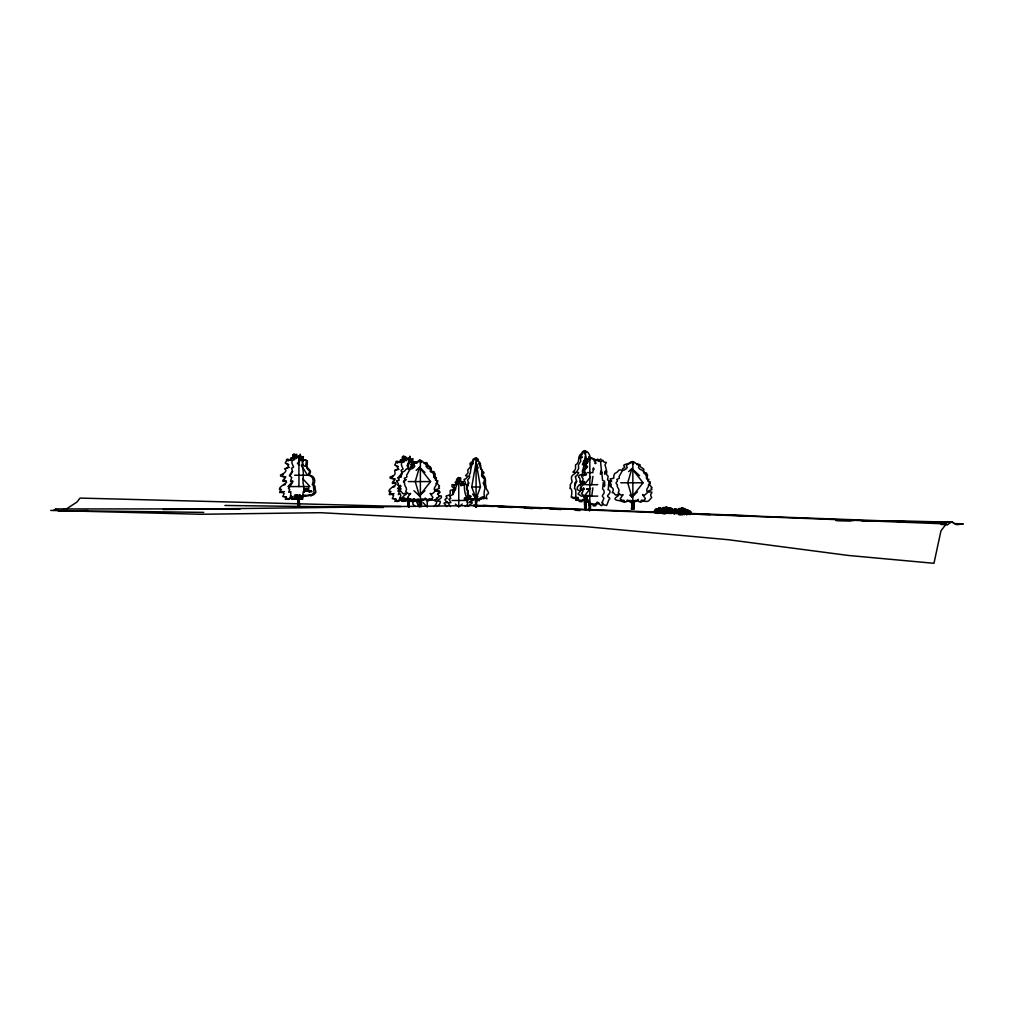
<?xml version="1.0" encoding="UTF-8"?>
<svg xmlns="http://www.w3.org/2000/svg" width="1014" height="1014" viewBox="0 0 1014 1014"><rect width="100%" height="100%" fill="white"/><g stroke="black" fill="none" stroke-linecap="round" stroke-linejoin="round"><path stroke-width="1.5" d="M671.952 508.825L670.786 509.459L670.558 508.711L670.153 509.624L671.762 508.394L673.119 510.334M684.247 511.107C687.099 509.573 688.899 509.89 684.298 510.283C684.399 512.995 683.094 509.941 681.814 510.27C681.839 510.803 684.488 512.07 682.042 514.478M483.665 497.392C484.54 501.068 482.436 496.936 481.029 497.392M659.468 508.268C662.396 509.37 652.902 506.658 656.578 512.995M667.301 510.841C669.177 514.237 661.305 514.922 660.938 511.867C660.798 510.029 663.143 509.459 661.001 509.928C661.027 506.848 661.635 511.626 660.355 509.865C659.696 510.98 658.846 512.691 661.229 513.414M687.34 509.991L688.062 510.549L687.353 510.574M298.889 475.236L298.965 461.193L297.394 463.753M408.338 506.911L408.414 499.281M408.452 469.457L408.477 463.221L406.918 465.768M403.978 460.762L408.122 458.303L409.453 459.608L408.414 462.777L409.149 463.778M670.292 508.572L669.417 509.56L669.544 507.938L667.58 507.862L670.875 507.938L670.393 509.421M673.816 509.776L671.99 509.421L671.838 510.397M677.251 510.473C678.189 509.674 679.925 508.635 681.497 508.293C684.742 507.177 685.261 511.791 686.123 509.586C685.046 507.887 681.585 508.61 680.521 508.673C678.29 507.292 676.199 512.754 681.978 508.369L685.401 510.65M689.254 514.542C691.054 511.31 687.758 508.204 684.501 511.74M662.725 509.484L662.332 508.559L662.446 509.535M678.467 510.473L678.138 509.548L678.607 510.574M298.902 486.568L299.003 474.565M631.976 508.838L632.128 501.41M659.62 508.255C657.858 509.294 658.656 507.773 657.655 509.548M664.74 508.141C663.587 507.304 662.104 509.104 660.875 509.459M668.682 510.055L669.164 509.573M676.249 510.473L676.883 509.472L677.339 510.828M678.81 509.282L679.114 510.612L678.62 509.7M296.088 495.377L297.926 495.605L298.433 506.354L297.939 496.188L296.037 495.2M660.976 509.573L661.8 509.32M661.229 509.434L660.431 508.369M676.439 510.486L676.123 509.218L677.01 510.574M419.53 504.782L419.568 502.462M408.667 506.024L408.731 499.23L411.152 499.94M589.096 495.238C583.215 497.874 592.303 504.719 589.324 510.752M420.151 461.953C420.709 457.922 422.825 463.043 424.638 462.866C428.288 464.197 426.286 464.412 425.981 466.389C428.453 470.192 430.646 467.543 432.091 471.725L434.068 475.122L433.903 477.074L436.426 477.657L435.412 480.408M476.517 506.886C475.173 502.044 477.797 495.263 479.102 500.865C479.736 497.684 482.119 500.219 482.157 497.861M586.041 509.522L585.953 500.688L587.22 499.37M581.77 489.268C579.716 491.498 580.211 485.022 581.618 489.078M404.155 498.001C405.334 501.068 399.529 502.906 402.114 499.142M299.371 506.354L299.105 497.899L300.79 496.885M648.314 479.812L648.212 481.105L650.316 482.043L649.632 484.641L652.053 487.759L651.026 488.152L651.951 489.521L648.352 491.004L648.77 492.107L650.189 491.929C654.474 491.663 649.467 493.983 650.823 495.821L651.685 497.557L650.063 499.319C647.959 503.159 643.763 500.878 641.203 500.447M302.945 495.136L303.782 495.973L308.877 495.035L310.854 495.707L310.347 494.87A1.952 1.686 -90 0 1 312.058 494.895L314.087 492.551L313.402 485.744L312.236 484.515C314.277 480.522 312.705 475.579 308.383 475.287A1.838 1.584 -90 0 1 308.649 473.804C311.856 469.507 305.645 470.281 306.672 466.225C301.031 467.657 301.475 456.68 307.331 460.838L307.267 464.843L305.759 465.844M412.711 467.201L412.166 462.714L414.574 461.978L417.464 462.599L419.707 460.204L420.937 462.485M303.072 460.686L303.351 456.642L301.285 459.101M291.474 495.973L291.386 497.012C291.284 498.913 286.252 500.701 286.924 498.356M400.999 498.001L400.91 499.04C400.796 500.941 395.777 502.729 396.436 500.384M419.454 506.772L419.568 500.827L418.098 499.205M298.674 461.649L299.46 457.58L298.572 456.275L296.278 458.556L296.81 454.259L294.187 457.618L294.605 458.734L298.205 456.275L299.929 457.58M408.186 463.677L409.086 463.221L408.591 458.303L409.871 460.584L409.757 456.186L411.025 462.549L411.925 461.547L411.367 467.086M408.617 499.281L408.756 506.911M298.002 495.39C298.648 497.874 299.852 502.082 299.193 506.354L299.269 495.605L299.916 494.49L299.852 498.964L300.841 499.256L301.107 495.719L301.589 498.711L302.628 499.382L303.186 491.689L304.289 492.284L303.718 489.369L303.756 490.244M302.933 495.859L304.504 495.377M475.642 506.696C476.884 491.08 473.145 503.679 472.22 498.787C469.178 499.306 471.206 495.808 466.82 497.975L466.098 498.685L466.668 499.496M585.002 509.282L584.634 499.382C581.339 499.256 582.758 504.516 580.439 500.168C578.119 500.891 578.614 498.723 577.929 497.266C573.645 501.131 577.727 490.079 574.418 488.216L574.748 487.341A1.686 1.191 -90 0 0 574.684 485.959L574.913 482.765L576.649 481.701L575.28 476.301L576.535 475.946L578.753 472.638L576.51 472.144L578.639 468.569L578.462 464.906L580.769 461.243L580.3 457.111L583.988 451.382L584.913 450.698L586.168 452.257M460.952 481.333C463.297 481.726 460.217 481.713 459.849 481.143C459.469 480.116 461.509 477.493 458.974 477.759C457.327 477.974 455.299 480.471 457.086 482.068C451.686 482.182 459.393 483.082 454.982 484.92L452.003 484.616L451.991 486.568L454.487 489.128L453.169 490.041C448.923 489.775 450.381 490.928 450.254 493.4C450.064 496.759 443.333 494.566 447.085 497.735C447.82 499.56 443.042 497.747 445.843 501.182C451.699 503.451 441.812 501.905 444.525 503.869L446.921 506.594M419.074 506.772C421.609 502.133 416.475 497.266 414.295 500.46L411.684 500.434M407.425 498.216L408.11 499.053M593.38 468.481C594.293 473.525 593.545 461.991 592.886 472.613L587.575 472.613M576.497 497.418L576.218 500.396L577.156 498.863M661.774 509.763C661.28 507.532 663.524 510.41 662.941 508.42M678.062 510.473L676.11 509.611L677.479 509.497L677.998 510.587M591.707 484.705L592.898 476.403M591.707 496.125L592.898 487.823M468.012 495.212L468.265 491.689L467.074 488.533A1.407 0.989 -90 0 0 467.086 487.328C467.517 484.312 469.038 483.526 467.606 479.977C471.916 475.401 467.543 477.391 470.407 472.638C470.344 470.357 473.83 453.093 477.036 460.686M304.884 489.078L305.417 490.13L306.431 488.304L307.749 490.713L304.492 490.827L304.187 489.306M477.594 498.432C477.467 500.396 475.325 502.589 476.529 506.696M459.063 477.936C455.73 477.556 458.784 483.057 456.199 482.068C459.012 484.895 453.727 483.07 453.98 486.568L455.742 489.128L454.804 490.041C451.458 489.749 453.055 491.296 452.751 493.4C452.776 496.594 447.744 494.68 450.508 497.735L450.736 498.673L448.898 499.04L450.9 502.627L448.15 502.995L450.393 506.594M477.835 496.366L476.086 498.711L471.725 486.999L476.086 462.371L478.139 468.164M580.274 485.554L581.06 481.105M582.112 475.173L585.534 455.894L586.84 463.309M298.648 465.185L298.623 463.791M300.778 460.47L302.894 456.642L302.641 460.876M410.29 462.498L410.759 458.67L410.112 459.874M662.243 509.472C661.85 509.142 661.724 508.268 663.98 507.406C665.564 508.217 669.658 506.48 665.159 507.646M668.834 509.788L668.936 509.776M677.491 510.562C677.859 509.979 677.631 509.345 677.821 510.46M464.032 485.25L463.626 484.679L465.667 483.792L464.057 479.318L465.54 479.014L468.126 476.276L465.578 475.705L468.012 472.904L467.796 469.85L470.509 466.82L469.951 463.385L473.006 460.863L472.904 459.456L475.363 458.062L477.087 461.053M636.133 500.422L633.484 500.789L633.725 508.838M631.722 508.838L632.204 503.451L631.367 501.233C628.541 502.919 628.642 497.95 626.766 501.664C622.647 502.957 620.999 500.295 617.336 500.346C609.832 498.685 623.318 494.579 617.311 494.464C614.687 496.974 614.928 491.828 612.164 492.639C615.954 487.126 609.211 488.203 610.466 484.337C607.551 479.647 609.11 487.696 608.02 489.686C611.467 490.282 609.782 493.526 608.311 494.769C605.257 497.228 612.025 497.367 609.034 499.446L606.651 505.454L603.469 504.744L601.961 502.31M685.832 510.486L686.567 511.588M589.071 501.6L589.666 501.867M298.572 456.275L299.827 457.58C299.307 463.575 298.217 460.039 299.231 456.313C300.588 460.939 299.992 456.351 300.245 454.158C301.868 460.825 302.502 460.115 302.514 467.847C304.53 474.425 302.033 480.306 303.465 484.755C303.782 487.202 303.896 491.929 306.925 490.51C305.987 486.492 304.682 491.156 304.479 489.179M435.754 499.281C432.636 502.462 438.682 499.534 436.033 504.072L433.979 506.531M283.831 485.022L285.365 484.502M393.343 487.05L394.877 486.53M299.624 459.063L298.927 460.749L299.637 461.75M409.149 461.091C407.856 466.237 409.808 453.942 406.158 460.762C406.196 455.514 406.399 456.427 404.294 459.912C404.713 464.615 401.95 460.343 401.772 462.105L401.392 465.02L403.09 469.076L401.126 470.319L401.874 473.006L398.933 476.96L399.009 478.177M297.774 495.136L297.52 495.973L296.342 495.2M301.031 458.962L301.234 456.642L300.588 457.846M670.381 508.8L669.671 509.079M674.209 509.51L676.046 511.791L674.348 514.047L672.65 511.791L674.348 509.535L670.951 511.791L671.534 513.578M685.312 510.296L685.743 510.891L685.236 510.131M437.085 497.443L436.4 499.04M470.369 499.433L470.521 498.799L467.631 499.585M467.365 486.999L468.912 482.651M575.014 485.554L576.598 481.105M582.378 464.792L583.95 460.343M311.577 490.852L308.966 491.511L312.008 491.739M476.086 462.371L480.459 486.999L476.086 498.711L472.6 494.033M583.785 497.316L585.534 499.674L586.586 496.847M408.11 467.391L408.122 465.68M673.131 509.877L672.459 509.712L673.119 509.522M453.005 494.667L458.759 480.18L461.066 485.972M667.402 513.414C671.433 511.842 665.818 509.218 668.708 509.598M685.971 510.042L690.166 512.501L685.071 512.501L686.77 510.232L688.468 512.501L686.77 514.757L685.071 512.501M308.763 490.244C308.7 487.709 306.887 487.075 307.648 491.359M675.071 509.282C673.004 510.131 675.21 508.622 675.349 510.574M673.334 510.536L673.676 509.776M664.791 508.648C660.558 509.294 667.339 509.332 665.019 508.648M671.775 508.927L671.458 509.548M295.251 495.149L294.909 496.936L296.189 497.621L295.974 498.964L291.943 499.256L292.602 497.113M627.02 500.257C629.466 501.461 634.625 502.792 631.253 508.838L634.092 508.838L633.737 500.789L637.426 500.624L638.427 499.37M430.392 471.599L430.418 470.407M410.556 461.129L412.419 458.67L412.153 462.904M294.377 496.061L294.833 495.149M469.14 498.039L468.367 499.306L468.519 497.392M291.094 460.001L291.715 457.884L292.793 457.846M400.619 462.029L401.24 459.912L402.305 459.874M410.797 461.129L412.875 458.67L412.584 462.904L416.26 462.599L419.428 460.204L421.165 462.485M307.394 489.23L307.749 490.244L308.788 487.949M425.627 498.254L424.955 499.42L422.331 499.37M467.124 497.164L467.327 498.089L468.037 497.608L467.974 499.319L471.802 498.647L473.196 499.382L472.245 500.84L469.292 501.715L469.102 502.589L471.814 502.171L472.283 502.944L467.86 506.48M660.798 508.166L660.152 508.787L660.646 508.166M437.49 494.464L440.165 492.158L436.502 490.953L435.767 489.382M475.718 459.355L476.605 458.062L478.342 459.456L478.278 460.863L480.433 463.385L480.04 466.82L481.954 469.85L481.802 472.904L483.577 475.87L481.726 476.276L484.603 479.318L483.463 483.792L484.907 484.679L485.098 487.328A1.407 0.989 -90 0 0 485.034 488.482C484.375 489.711 483.995 492.893 484.122 494.883C485.224 498.622 482.296 495.833 482.132 498.089M290.359 475.236L292.704 471.409M399.884 477.264L402.228 473.437M680.584 509.7C677.111 509.662 683.094 510.828 680.432 509.7M632.292 463.69C632.875 459.38 634.929 463.385 636.792 463.842C640.493 465.325 639.035 465.565 638.452 467.593C640.924 471.396 643.117 468.747 644.562 472.93L646.539 476.327L646.374 478.278L648.935 479.483C646.019 482.36 652.179 481.257 648.504 484.654C649.67 487.404 644.879 488.583 647.477 492.639L644.536 495.2L642.584 494.617L645.424 498.673L644.131 500.219L641.71 500.333L640.962 501.664M658.023 508.8L657.566 508.838M588.386 500.092L587.486 500.498M424.22 463.005L424.891 462.561L425.487 464.07M304.213 491.321L305.873 491.334M415.537 463.03L416.539 463.005M685.718 513.997L685.984 513.337M462.004 485.199C467.086 475.148 455.704 489.204 464.184 484.02C464.564 488.203 464.209 490.991 465.844 495.656L467.885 496.467L464.463 497.975L464.361 499.496L468.671 498.825C464.995 504.655 467.986 499.965 467.555 504.592L465.198 506.48M429.404 467.644L429.67 466.782L428.516 466.389C424.929 463.753 433.713 467.91 430.785 469.507L432.002 472.271M413.091 499.256C410.049 503.236 407.983 498.013 404.434 499.015C397.957 497.037 410.822 493.412 404.839 493.26C402.216 495.77 402.457 490.624 399.693 491.435C402.406 488.609 399.339 485.744 397.602 485.022C401.075 484.464 393.191 479.571 398.122 480.674L399.263 480.053L397.678 477.657L401.252 477.074C401.557 475.781 400.784 473.956 402.621 472.08L404.269 471.257C406.551 469.558 405.651 467.746 409.529 469.14L410.556 467.099L412.445 466.389L412.774 465.084L410.746 464.792L412.09 463.043L415.271 461.978L416.855 462.866M664.892 509.332L666.413 507.317L671.002 510.524M669.506 511.436C672.941 508.191 669.95 508.927 672.016 509.75M680.457 510.397L681.978 508.369L684.26 511.398M953.819 523.541L963.3 523.908L956.836 524.682L951.538 521.995L947.431 524.682L946.252 523.908L940.967 530.829L933.957 563.302L848.325 555.444L728.673 539.765L584.406 526.532L320.487 512.704L200.835 514.275L50.7 510.422L203.725 512.387M661.559 509.472L662.015 508.939L660.621 509.142M284.566 480.091L284.3 481.409L286.024 481.004L286.594 482.372C284.123 484.591 278.584 487.265 279.496 489.559C283.603 488.165 276.125 495.149 282.031 491.638L283.21 491.689L283.071 493.019L284.123 493.641L282.741 496.581L286.341 497.075L285.289 499.382L289.142 498.711L291.398 495.707M394.091 482.119L393.825 483.437L395.536 483.032L396.106 484.4C393.647 486.619 388.108 489.293 389.021 491.587C393.128 490.193 385.65 497.177 391.543 493.666L392.735 493.717L392.595 495.035L393.647 495.669L392.266 498.609L395.853 499.103L394.814 501.41L398.667 500.739L400.809 495.669L400.15 493.615L398.35 494.591L399.301 491.397L397.868 491.042L399.605 488.913L399.795 486.771L401.075 486.175M416.133 470.382L419.428 467.327L430.582 481.587L419.428 495.846L413.94 490.751M628.604 471.599L631.899 468.544L643.053 482.791L631.899 497.05L629.707 495.009M459.063 477.759C462.599 477.48 459.798 480.104 460.305 481.143M584.254 484.705L590.579 476.96M590.579 488.38L584.254 496.125L597.728 496.125M587.207 495.428C584.85 496.315 584.317 496.594 582.454 494.439C579.209 493.717 585.75 490.852 581.656 490.358C576.953 486.276 587.6 484.324 584.292 481.447C581.922 484.54 582.911 480.484 583.113 478.659C577.448 471.84 588.564 478.139 586.003 473.094C583.24 471.459 585.243 468.633 587.055 467.416C589.388 467.086 582.771 463.702 587.676 462.625L588.183 458.898L590.009 459.05L591.504 457.935L594.572 459.089L595.915 460.876M637.933 464.716C634.701 464.298 638.554 464.044 640.049 464.716C639.061 468.417 646.133 468.126 643.256 470.711L643.827 472.942M434.613 478.19L434.461 474.298M292.983 481.118L287.976 486.568L309.929 486.568L302.971 478.925M400.505 485.326L397.488 488.596L400.619 488.596M688.95 511.069L690.141 512.577M432.395 472.347C435.171 470.052 433.232 473.031 435.107 473.614L434.524 478M466.554 497.532L465.768 497.899M481.878 473.855L484.109 472.879L481.473 469.71C478.887 469.14 482.892 464.577 479.178 464.716M404.092 481.587L406.272 479.559M424.904 490.751L419.428 495.846L415.246 481.587L419.428 467.327L424.904 472.423M637.375 491.955L631.899 497.05L627.717 482.791L631.899 468.544L639.568 475.667M432.04 499.306L428.073 500.865L426.463 500.46C424.587 496.746 424.689 501.702 421.862 500.029L421.025 502.247L421.304 506.772M644.511 500.51L640.544 502.069L638.934 501.664C637.058 497.95 637.16 502.919 634.333 501.233L633.497 503.451L633.978 508.838M419.365 501.258L416.615 501.803L418.833 506.455M305.658 465.743L306.469 460.838L305.049 459.95L302.742 460.686M421.228 499.395L421.228 504.782M598.323 460.673L600.858 459L601.657 461.433L602.823 460.179L603.888 462.029L606.321 462.473L605.016 464.754L606.816 471.713L606.435 474.463L608.147 476.25L607.513 479.863L610.643 481.625M413.268 499.154C411.126 501.993 412.483 498.66 410.366 498.926L409.098 499.015L407.805 497.012L410.645 493.412L408.693 493.995L405.752 491.435C408.376 487.582 403.547 486.124 404.725 483.45C400.936 479.939 407.273 481.232 404.294 478.278L406.855 477.074L406.677 475.122L408.667 471.725C410.112 467.543 412.292 470.192 414.777 466.389C414.473 464.412 412.47 464.197 416.12 462.866M671.838 510.562L671.04 511.804L676.046 511.791M282.437 474.932L283.312 474.337M391.949 476.96L392.836 476.365M586.117 495.428L581.516 496.239L578.018 493.97L580.376 491.118L577.105 489.47L577.422 487.176L579.045 485.123L582.898 483.513L583.037 481.916L581.985 481.447C577.549 484.996 582.023 478.316 578.664 477.328C577.549 474.958 582.454 473.449 583.506 475.997M455.311 504.072L458.759 506.772L462.219 504.072M671.382 511.462L671.762 510.574M633.408 463.69C632.901 459.342 630.746 463.335 628.908 463.842C625.207 465.325 626.665 465.565 627.248 467.593C624.763 471.396 622.583 468.747 621.138 472.93L619.148 476.327L619.326 478.278L616.766 479.483C619.554 482.334 613.445 481.46 617.425 484.958C615.828 487.316 621.024 488.925 618.223 492.639L621.164 495.2L623.116 494.617L620.276 498.673L621.569 500.219L623.99 500.333L624.218 501.664M409.517 499.623L410.112 501.448L410.188 499.142M584.723 453.854C586.079 446.971 591.416 456.807 590.287 459.646M293.109 457.846C294.668 456.946 291.867 455.096 294.149 454.221C296.012 453.473 296.823 458.227 294.782 457.884C293.895 463.195 292.197 456.439 291.88 462.992L293.578 467.048L291.614 468.291L292.349 470.978L289.37 475.718L291.728 477.404L290.498 481.409L292.26 481.067L292.552 482.372L288.47 488.634L289.776 489.369L288.686 492.284L290.815 491.689L290.574 496.581L292.425 497.075L291.88 499.382L293.883 498.711L294.808 495.719L295.67 496.683L295.328 499.256L297.241 498.964L296.899 494.705L298.37 495.605L298.686 506.354M402.634 459.874C404.18 458.974 401.392 457.124 403.673 456.249C407.375 456.249 402.786 459.608 404.13 460.762M281.6 491.498L281.41 492.563L284.528 491.587M391.112 493.514L390.935 494.591L394.053 493.615M658.732 508.229L658.732 512.995L655.386 510.739L658.783 508.47L661.052 509.979M663.004 509.586L666.413 507.317C672.599 510.296 665.07 510.739 668.948 513.566M660.9 511.157L664.297 508.901L667.694 511.157L664.297 513.414L660.9 511.157L667.694 511.157M683.259 512.209L679.862 514.478L678.163 512.209L679.862 509.953L683.259 512.209L676.452 512.209L676.858 513.566M53.59 510.422L55.871 508.927A4249.04 131.098 -90 0 0 64.161 508.927M66.442 508.927L77.026 502.006L80.043 498.077L400.86 506.48M438.606 496.188L441.242 495.846C442.738 498.901 438.111 498.875 437.414 500.916C440.444 501.334 440.963 500.434 439.67 504.072L436.781 506.531M421.571 499.395L421.583 504.782M482.208 497.316L481.004 498.609L479.318 498.546M479.952 498.368L479.115 498.622M662.408 509.358L662.915 509.598M289.472 467.353L286.531 467.999M398.996 469.368C389.084 469.431 400.999 474.146 390.048 476.96L390.175 478.177L393.888 479.039L394.547 480.383C392.697 480.902 390.758 484.869 394.04 483.032L395.523 483.095M586.624 488.685L589.045 489.47L586.612 489.28M599.16 503.388L598.374 503.781C596.143 502.475 595.319 509.066 593.963 504.3L590.592 503.464L590.224 510.219M661.229 508.914L660.583 508.483M656.248 508.889C654.22 509.282 651.609 514.884 660.976 512.995M671.699 509.991L669.316 512.171L670.381 513.578M684.222 510.65L683.575 510.828M624.738 501.664L623.94 501.436M418.997 499.37L417.147 499.42M631.469 500.574L629.567 500.422M396.043 470.027C400.264 469.495 396.753 465.984 394.788 465.02L395.016 464.311C397.057 463.601 394.484 459.291 397.691 462.549L399.706 462.029L400.403 459.912C404.371 460.698 400.619 457.276 403.116 456.249C406.639 457.099 400.15 464.78 407.805 458.303M426.286 499.243L424.891 498.356M428.225 499.332C431.153 499.053 435.209 502.412 437.592 498.115L439.214 496.353L438.352 494.617C436.996 492.779 442.003 490.459 437.718 490.725L436.299 490.903L435.881 489.8L439.48 488.317L438.555 486.948L439.518 486.124L437.161 483.437L437.845 480.839L436.134 480.344L435.538 478.545M462.942 485.199L464.932 484.477C469 484.261 464.704 489.509 467.986 491.334C464.197 496.125 476.212 496.061 468.607 497.266M298.281 456.275C290.169 462.853 297.432 454.918 293.604 454.221C291.094 455.248 294.859 458.67 290.879 457.884L290.181 460.001L288.166 460.533C285.086 457.263 287.646 461.573 285.504 462.283L285.264 462.992C289.712 465.084 288.952 468.24 284.541 468.747C288.635 470.775 283.045 474.134 280.523 474.932L280.65 476.149L284.364 477.011L285.023 478.367C283.172 478.874 281.233 482.854 284.528 481.004L285.999 481.067M290.473 460.521L287.672 459.114L287.951 460.952M399.998 462.549L397.196 461.142L397.475 462.98M423.611 499.42L421.761 499.37M690.319 514.542C692.625 511.36 689.571 510.46 688.227 510.574M286.493 497.215L284.427 496.581M396.018 499.243L393.939 498.609M400.923 497.735L400.086 498.609C403.242 498.406 399.769 502.184 403.242 501.169C406.944 501.246 405.499 499.572 403.864 498.533M58.875 510.891L87.99 510.549M163.178 509.522L483.513 505.466L655.107 512.083M300.6 497.025L299.041 497.899L298.838 506.354M300.689 497.025L299.231 497.266L299.409 506.354L298.255 506.354M600.922 472.613L602.329 472.613M294.618 475.236L307.483 475.236L301.285 465.02M408.274 481.587L430.582 481.587M620.745 482.791L643.053 482.791M585.737 484.705L597.728 484.705M471.725 486.999L480.459 486.999M452.041 500.46L465.489 500.46M670.558 508.711C668.581 509.75 674.766 507.951 667.808 511.436L671.775 511.436M55.871 508.927L240.179 508.927M655.386 510.739L660.494 510.739L658.783 508.47L657.085 510.739L658.783 512.995M678.341 514.478C689.774 516.81 680.85 506.861 684.501 514.618M677.149 510.498L676.49 510.574M677.314 510.372C676.82 511.145 674.234 511.36 675.641 513.566M224.88 505.466L383.241 507.507M835.866 520.461L853.23 520.689M862.711 520.816L952.716 521.995M836.601 520.512L850.771 520.689M861.799 520.841L951.538 521.995M584.799 509.522L584.254 499.382C580.198 499.167 581.136 504.25 578.335 500.168C575.382 500.777 575.61 499.129 574.773 497.266C573.962 498.622 572.416 499.243 572.821 496.898C570.299 498.863 571.516 495.922 571.617 494.756C571.883 493.096 572.428 488.558 569.805 488.216L570.286 487.341A1.686 1.686 0 0 0 570.198 485.959C569.843 483.196 573.202 482.525 571.871 480.851C571.199 477.505 570.945 476.555 573.582 474.375L575.584 473.107C575.99 470.623 570.362 474.146 574.38 470.559C576.459 468.531 575.141 466.909 575.534 464.906C580.895 462.207 576.434 455.692 581.985 453.347C580.933 452.079 585.382 449.417 585.826 452.003M474.108 498.457L475.604 499.56L475.49 506.886M669.785 509.218L669.848 509.573M694.805 514.187L710.599 514.605M720.079 514.846L906.453 521.678M941.106 524.517L947.431 524.682M691.32 513.477L752.718 515.847M946.252 523.908L472.93 505.466L493.4 506.518M930.142 522.603L933.298 522.73M498.115 506.759L512.285 507.494M524.884 508.141L532.756 508.546M483.513 505.466L541.983 508.534M549.88 508.952L560.945 509.522M575.166 510.27L579.907 510.524M667.111 510.79L666.299 509.117L667.668 510.055M301.652 496.86L303.097 496.797L302.628 495.631M483.07 497.392C490.953 500.32 484.058 498.242 487.202 494.414C491.106 493.248 485.136 489.496 486.061 486.454C484.147 482.702 487.873 476.872 481.422 475.046M424.359 463.613L426.767 462.561L428.225 465.832M587.347 496.049L585.458 497.139C587.283 499.357 584.748 501.588 589.147 502.589L588.982 509.941M644.473 473.475C647.515 471.662 645.829 473.728 647.578 474.818L646.995 479.204M306.431 465.743C307.014 469.038 312.515 469.938 309.777 473.804A1.838 1.774 -90 0 0 309.473 475.287C314.023 475.427 316.14 480.37 313.757 484.515L315.101 486.441C314.784 488.393 315.481 489.369 315.734 491.359L315.823 492.551L313.567 494.895A1.952 1.889 -90 0 0 311.742 494.781C312.718 496.797 309.384 494.401 308.231 495.821L304.339 495.973L303.401 495.136M435.45 478.684C434.917 480.737 439.075 480.18 436.033 483.45C437.199 486.2 432.408 487.379 435.006 491.435L432.065 493.995L430.113 493.412L432.953 497.468L431.66 499.015L429.239 499.129L428.491 500.46M391.036 491.587L390.225 491.283M281.512 489.559L280.701 489.255M392.063 478.177L395.397 479.039M282.551 476.149L285.872 477.011M301.424 496.67L302.514 496.201M398.35 466.617L396.867 465.87M288.825 464.589L287.355 463.842M408.084 458.303L409.352 459.608M471.244 500.536L471.928 500.308M414.13 498.812L415.322 500.422L419.403 500.384M664.677 508.382L664.246 513.414M677.339 510.993L676.553 512.235L679.862 509.953L681.56 512.209L679.862 514.478L679.798 509.7M412.28 462.016L412.812 462.866M302.755 459.988L303.3 460.838M674.614 509.535L676.11 509.611L674.918 509.282M423.206 502.691L426.222 506.062M633.636 463.69C632.546 459 629.694 463.842 627.273 463.842C622.254 465.122 623.699 465.236 624.916 467.593L623.027 468.303L622 470.344C618.122 468.95 619.022 470.762 616.74 472.461L615.092 473.284C613.255 475.16 614.028 476.986 613.724 478.278L610.149 478.862L611.734 481.257L608.844 481.713L610.365 486.581L611.049 485.224L610.479 482.702M414.32 499.205C420.316 502.323 410.176 500.396 412.99 503.045L412.964 504.364L415.36 506.455M305.062 495.364L305.708 495.238M587.714 500.295L587.943 501.322L585.851 501.296L586.067 509.282M465.68 497.57L466.833 500.46M584.533 475.084L584.419 473.094C576.928 470.04 592.594 466.034 584.394 466.212L585.192 462.79L586.776 462.625C589.197 461.662 585.737 460.052 587.499 458.898C590.287 458.962 591.91 457.175 593.938 460.026C594.305 464.336 598.615 455.501 598.07 461.002C599.185 460.571 599.071 460.926 600.643 461.94C600.833 466.415 602.101 474.717 602.569 480.421L604.496 481.168L604.838 485.224L604.344 486.581L603.254 482.525L602.569 489.002L603.837 490.193L604.243 492.88L602.899 494.769C600.656 496.974 605.535 497.506 603.406 499.446L602.569 501.461C602.493 512.26 597.626 498.153 596.422 503.388L595.877 503.781C594.103 502.754 593.748 508.851 592.746 504.3L590.363 503.464L590.389 510.219M620.669 499.319L620.999 500.194M583.95 495.44L585.534 499.674M430.418 471.523L431.964 472.207M483.272 482.651L484.819 486.999M587.081 500.295C585.496 501.841 586.13 505.961 586.295 509.282M477.455 499.534L476.352 500.067L476.719 506.696M410.873 499.75C410.607 500.954 412.597 502.272 412.077 500.384M294.352 496.505C297.926 497.582 293.819 500.878 292.514 498.47M404.345 498.533C407.425 499.877 402.964 502.957 402.038 500.498M405.118 498.267C403.141 502.855 408.743 501.055 406.094 498.533M584.254 499.344C584.634 501.93 585.775 504.972 585.015 509.522M475.034 498.432C475.3 500.574 476.39 503.134 475.667 506.886M407.958 498.216L408.122 506.024M409.01 506.911L408.718 499.281L408.959 506.911M686.706 509.991L686.706 514.618M681.902 508.039L681.902 510.536M675.577 509.218L675.577 510.587M674.297 509.282L674.297 513.578M671.154 508.927L671.154 511.626M669.671 510.726L669.671 511.601M666.337 506.987L666.337 509.484M632.85 461.408L632.85 508.838M589.831 457.897L589.831 510.752M585.534 450.698L585.534 464.906M585.534 465.895L585.534 468.874M585.534 495.466L585.534 509.522M476.086 458.062L476.086 506.886M458.759 477.429L458.759 506.772M427.236 465.287L427.236 466.009M427.236 499.281L427.236 507.19M420.379 460.204L420.379 506.772M600.757 471.269L600.427 474.184L601.454 471.802L600.757 471.269M675.223 509.941C673.93 509.484 676.693 509.75 675.324 510.029M605.282 471.269L604.559 474.146L606.271 471.802L605.282 471.269M657.009 508.851L656.527 509.446L657.009 508.889M595.839 463.068C594.812 464.982 594.229 461.256 595.839 463.068M584.127 489.268C582.48 491.207 583.202 485.047 584.127 489.268M407.717 501.347L407.856 506.024L407.565 498.216L407.628 501.347M478.874 463.335L479.445 463.829L478.874 463.335M588.881 457.048L589.578 457.644L588.881 457.048M587.499 488.913L589.273 489.47L587.499 488.913M310.93 491.334C307.445 493.298 308.243 489.483 310.93 491.334M473.323 463.398L472.727 463.829L473.323 463.398M582.188 457.137L581.491 457.644L582.188 457.137M472.169 463.398L471.231 463.588L472.169 463.398M580.807 457.137L579.805 457.644L580.807 457.137M664.297 508.901L662.598 511.157L664.297 513.414L665.995 511.157L664.297 508.901"/></g></svg>
